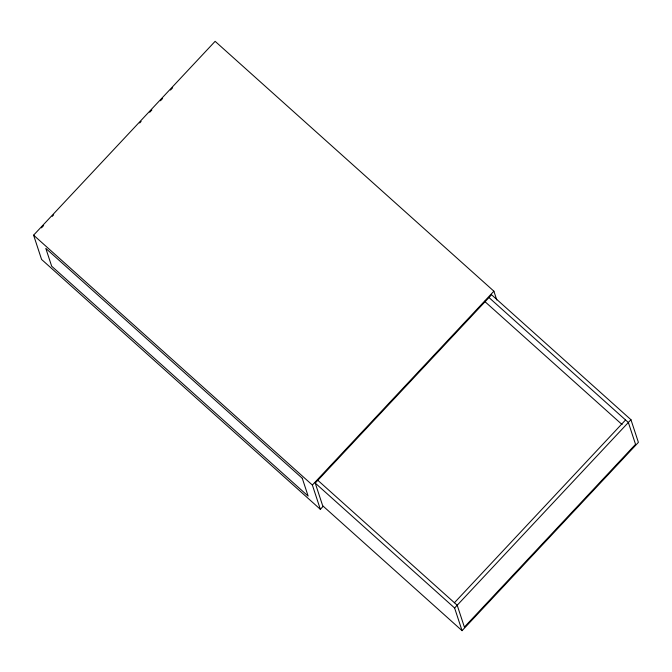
<?xml version="1.0" encoding="UTF-8"?>
<svg xmlns="http://www.w3.org/2000/svg" width="672" height="672" viewBox="0 0 672 672"><rect width="100%" height="100%" fill="white"/><g stroke="black" fill="none" stroke-linecap="round" stroke-linejoin="round"><path stroke-width="1.01" d="M323.224 506.251L320.351 509.317L41.58 259.451L33.6 235.166L215.124 41.328L493.895 291.194L496.768 299.939M41.479 227.85L43.63 225.548M52.231 216.367L53.659 214.838M139.684 122.984L141.112 121.447M149.713 112.266L151.864 109.973M160.465 100.783L162.616 98.49M170.503 90.065L172.654 87.772M320.351 509.317L312.371 485.033L493.895 291.194M315.227 483.076L491.568 294.773L630.949 419.706L638.4 442.369L462.059 630.672L322.678 505.739L315.227 483.076L454.608 608.009L462.059 630.672M454.415 602.742L625.565 419.975M454.608 608.009L630.949 419.706M488.972 297.545L628.354 422.478L635.544 444.335L464.386 627.094L457.204 605.237L317.822 480.304M484.529 301.266L622.121 424.595M33.6 235.166L312.371 485.033M302.282 478.279L45.814 248.396L51.668 266.204L308.137 496.087L302.282 478.279"/></g></svg>
